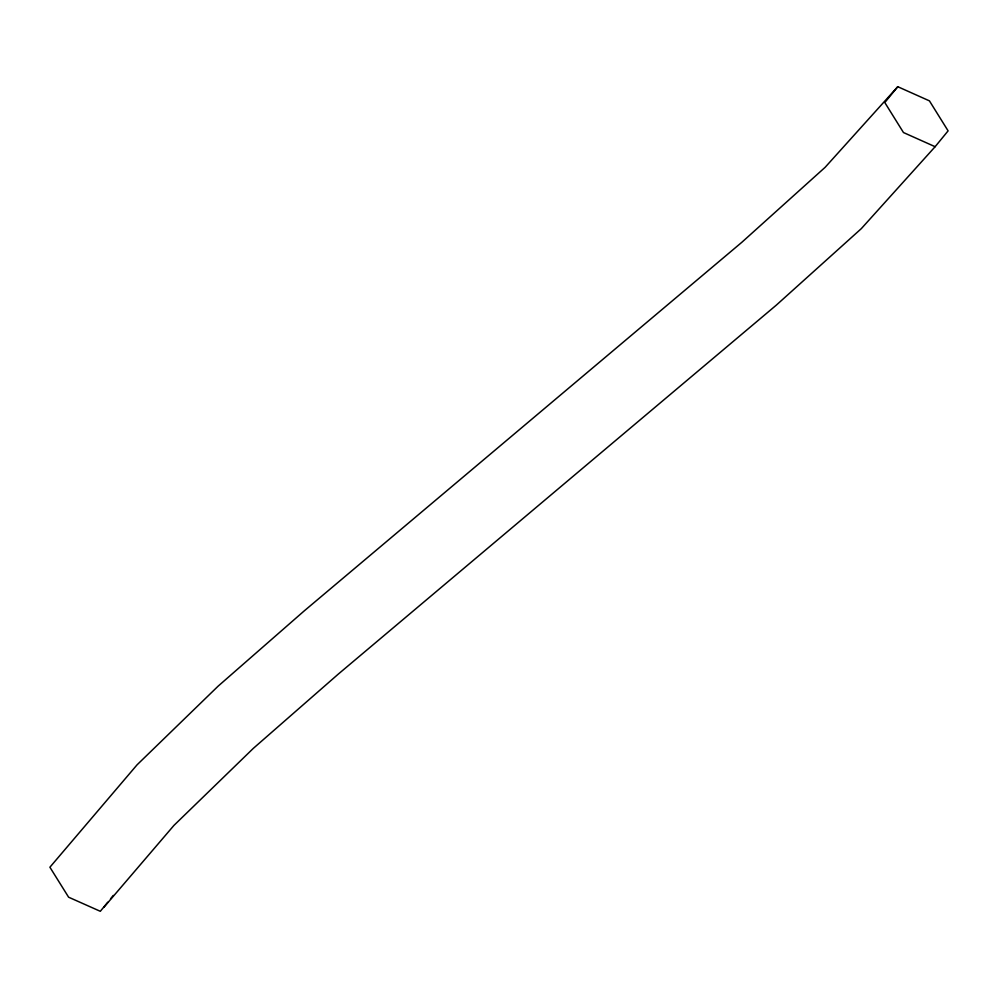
<?xml version="1.0" encoding="UTF-8"?>
<svg xmlns="http://www.w3.org/2000/svg" width="998" height="998" viewBox="0 0 998 998"><rect width="100%" height="100%" fill="white"/><g stroke="black" fill="none" stroke-linecap="round" stroke-linejoin="round"><path stroke-width="1.5" d="M107.747 902.229L100.311 911.299L68.612 897.202L49.9 867.225L137.05 764.842L218.2 686.088L304.315 610.813L741.838 242.289L825.121 167.327L897.763 86.701L929.425 100.86L948.1 130.863L935.126 146.706L861.299 228.654L776.282 305.163L338.509 673.912L253.33 748.363L173.964 825.383L103.804 907.407M110.528 898.836L113.31 895.431M897.763 86.701L884.802 102.545L903.477 132.547L935.126 146.706"/></g></svg>
